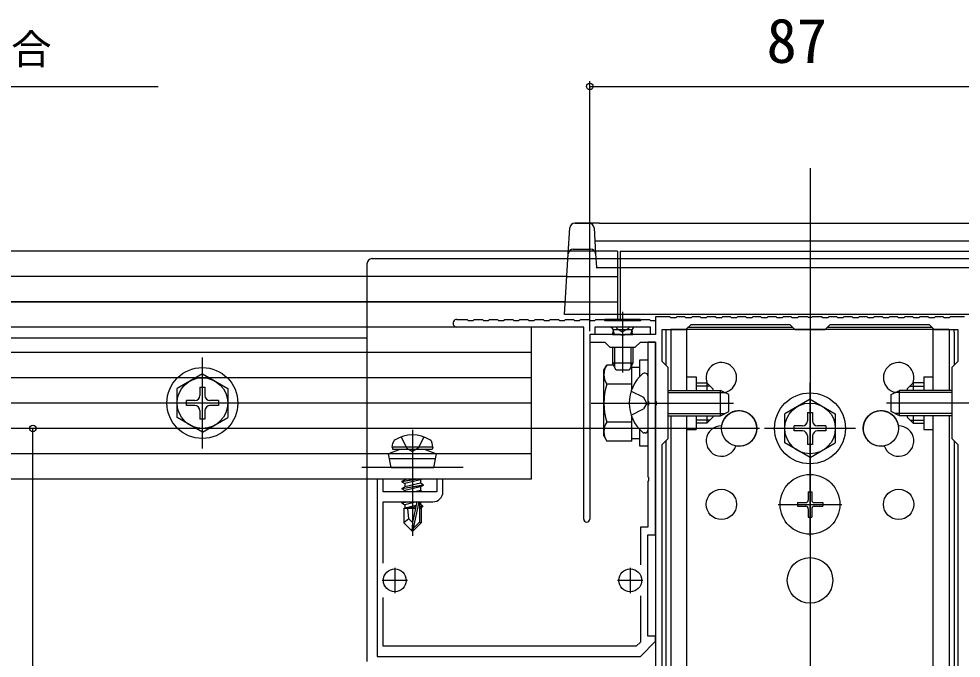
# Model space of a CAD drawing. Units: millimetres, scale not verified. Extents: x -525 to 525, y -783 to 779.
# Drawn here: x 55.8 to 241.8, y 196.9 to 323 of the extents above; entities that cross this region are included whole.
import ezdxf
from ezdxf.enums import TextEntityAlignment as Align

# ---------------------------------------------------------------- set-up
doc = ezdxf.new("R2010")
doc.units = ezdxf.units.MM
doc.header["$LTSCALE"] = 4
for name, color, linetype in [('0-2_YKK_11', 7, 'Continuous'), ('0-3_YKK_12', 2, 'Continuous'), ('0-4_YKK_13', 4, 'Continuous'), ('0-5_YKK_D', 6, 'Continuous')]:
    doc.layers.add(name, color=color, linetype=linetype)
doc.styles.add('ＭＳ ゴシック', font='')
doc.styles.get('ＭＳ ゴシック').set_extended_font_data('MS Gothic')

msp = doc.modelspace()

# ---------------------------------------------------------------- linework, layer by layer
at = {"layer": '0-2_YKK_11'}
for p, q in [((130, 214.703), (130, 209.703)), ((176.5, 214.703), (176.5, 209.703)), ((132.5, 212.203), (127.5, 212.203)), ((179, 212.203), (174, 212.203))]:
    msp.add_line(p, q, dxfattribs=at)
for points in [[(142.25, 263.703), (144.3, 263.703), (144.5, 263.503), (145.5, 263.503), (145.7, 263.703), (147.3, 263.703), (147.5, 263.503), (148.5, 263.503), (148.7, 263.703), (150.3, 263.703), (150.5, 263.503), (151.5, 263.503), (151.7, 263.703), (153.3, 263.703), (153.5, 263.503), (154.5, 263.503), (154.7, 263.703), (156.3, 263.703), (156.5, 263.503), (157.5, 263.503), (157.7, 263.703), (159.3, 263.703), (159.5, 263.503), (160.5, 263.503), (160.7, 263.703), (162.3, 263.703), (162.5, 263.503), (163.5, 263.503), (163.7, 263.703), (165.3, 263.703), (165.5, 263.503), (166.5, 263.503), (166.7, 263.703), (168.3, 263.703), (168.5, 263.503), (169.5, 263.503), (169.7, 263.703), (171.3, 263.703), (171.5, 263.503), (172.5, 263.503)], [(181.5, 264.203), (181.5, 260.703), (175.458, 260.703), (175.275, 260.583), (174.725, 260.583), (174.542, 260.703), (168.5, 260.703), (168.5, 259.203), (171.5, 259.203), (172.5, 258.203), (177.5, 258.203), (178.5, 259.203), (181.5, 259.203), (181.5, 247.661), (181.62, 247.478), (181.62, 246.928), (181.5, 246.745)], [(172.5, 263.503), (172.7, 263.703), (174.3, 263.703), (174.5, 263.503), (175.5, 263.503), (175.7, 263.703), (177.3, 263.703), (177.5, 263.503), (178.5, 263.503), (178.7, 263.703), (180.3, 263.703), (180.5, 263.503), (181.5, 263.503), (181.5, 260.703), (180.5, 260.703), (180.5, 262.203), (169.5, 262.203), (169.5, 260.703), (168.5, 260.703), (168.5, 224.303)], [(212.275, 264.083), (211.725, 264.083), (211.542, 264.203), (209.7, 264.203), (209.5, 264.003), (208.5, 264.003), (208.3, 264.203), (206.7, 264.203), (206.5, 264.003), (205.5, 264.003), (205.3, 264.203), (203.7, 264.203), (203.5, 264.003), (202.5, 264.003), (202.3, 264.203), (200.7, 264.203), (200.5, 264.003), (199.5, 264.003), (199.3, 264.203), (197.7, 264.203), (197.5, 264.003), (196.5, 264.003), (196.3, 264.203), (194.7, 264.203), (194.5, 264.003), (193.5, 264.003), (193.3, 264.203), (191.7, 264.203), (191.5, 264.003), (190.5, 264.003), (190.3, 264.203), (188.7, 264.203), (188.5, 264.003), (187.5, 264.003), (187.3, 264.203), (185.7, 264.203), (185.5, 264.003), (184.5, 264.003), (184.3, 264.203), (181.5, 264.203)], [(182.8, 186.403), (182.8, 239.003), (184, 240.203), (184, 254.203), (182.8, 255.403), (182.8, 261.703), (187.5, 261.703), (188.5, 262.703), (208, 262.703), (209, 261.703), (215, 261.703), (216, 262.703), (235.5, 262.703), (236.5, 261.703), (241.2, 261.703), (241.2, 255.403), (240, 254.203), (240, 240.203), (241.2, 239.003)], [(242.5, 264.203), (239.7, 264.203), (239.5, 264.003), (238.5, 264.003), (238.3, 264.203), (236.7, 264.203), (236.5, 264.003), (235.5, 264.003), (235.3, 264.203), (233.7, 264.203), (233.5, 264.003), (232.5, 264.003), (232.3, 264.203), (230.7, 264.203), (230.5, 264.003), (229.5, 264.003), (229.3, 264.203), (227.7, 264.203), (227.5, 264.003), (226.5, 264.003), (226.3, 264.203), (224.7, 264.203), (224.5, 264.003), (223.5, 264.003), (223.3, 264.203), (221.7, 264.203), (221.5, 264.003), (220.5, 264.003), (220.3, 264.203), (218.7, 264.203), (218.5, 264.003), (217.5, 264.003), (217.3, 264.203), (215.7, 264.203), (215.5, 264.003), (214.5, 264.003), (214.3, 264.203), (212.458, 264.203), (212.275, 264.083)], [(167.3, 224.303), (167.3, 262.203), (142.25, 262.203)], [(139.5, 229.703), (139.5, 232.203), (138.3, 232.203), (138.3, 229.703), (127.7, 229.703), (127.7, 232.203), (126.5, 232.203), (126.5, 197.203), (178.5, 197.203), (181.5, 200.203), (181.5, 201.203), (180, 201.203), (180, 221.203), (181.5, 221.203), (181.5, 259.203), (180, 259.203), (180, 247.661), (180.12, 247.478), (180.12, 246.928), (180, 246.745), (180, 232.661), (180.12, 232.478), (180.12, 231.928), (180, 231.745), (180, 222.703), (178.5, 222.703), (178.5, 215.262)], [(181.5, 246.745), (181.5, 182.661), (181.62, 182.478), (181.62, 181.928), (181.5, 181.745), (181.5, 144.661), (181.62, 144.478), (181.62, 143.928), (181.5, 143.745), (181.5, 132.203), (207.5, 132.203), (207.5, 133.203)], [(241.2, 239.003), (241.2, 186.403), (240, 185.203), (240, 179.203), (241.2, 178.003), (241.2, 148.403), (240, 147.203), (240, 141.203), (241.2, 140.003), (241.2, 133.703), (222.6, 133.703), (222.6, 137.729), (226.1, 139.629), (226.1, 143.503)], [(127.7, 215.601), (127.7, 227.703), (137.5, 227.703)], [(178.5, 209.143), (178.5, 200.031), (177.672, 199.203), (127.7, 199.203), (127.7, 208.804)]]:
    msp.add_lwpolyline(points, dxfattribs=at)
for centre, radius, start, end in [((142.25, 262.953), 0.75, 89.99999, 270.00001), ((137.5, 229.703), 2, 270.00001, 359.99999), ((167.9, 224.303), 0.6, 180.00001, 269.99999), ((167.9, 224.303), 0.6, 270.00001, 359.99999)]:
    msp.add_arc(centre, radius, start, end, dxfattribs=at)
at = {"layer": '0-3_YKK_12'}
for p, q in [((212, 293.543), (212, 115.203)), ((164.286, 277.203), (-249.5, 277.203)), ((174, 277.203), (164.286, 277.203)), ((174, 277.203), (174, 263.703)), ((174.5, 277.203), (249.5, 277.203)), ((174.5, 277.203), (174.5, 263.521)), ((163.98, 272.203), (-249.5, 272.203)), ((163.98, 272.203), (174, 272.203)), ((163.674, 267.203), (-215.5, 267.203)), ((163.674, 267.203), (174, 267.203)), ((124.5, 260.003), (-200, 260.003)), ((124.5, 237.203), (-200, 237.203))]:
    msp.add_line(p, q, dxfattribs=at)
for centre in [(198, 242.203), (226, 242.203)]:
    msp.add_circle(centre, 3.5, dxfattribs=at)
at = {"layer": '0-4_YKK_13'}
for p, q in [((164.253, 276.659), (164.565, 281.764)), ((165.563, 282.703), (165.563, 282.683)), ((165.563, 282.703), (168.345, 282.703)), ((168.345, 282.683), (165.563, 282.683)), ((168.345, 282.703), (168.345, 282.683)), ((170.341, 282.703), (168.345, 282.703)), ((169.343, 281.764), (169.656, 276.659)), ((170.341, 282.703), (253.659, 282.703)), ((169.5, 279.203), (254.5, 279.203)), ((254.499, 279.183), (169.501, 279.183)), ((165.251, 277.579), (168.657, 277.579)), ((125.5, 275.703), (298.5, 275.703)), ((163.521, 264.703), (164.253, 276.659)), ((169.656, 276.659), (169.817, 274.016)), ((169.788, 273.965), (254.212, 273.965)), ((-249.5, 267.203), (163.674, 267.203)), ((163.674, 267.203), (174, 267.203)), ((174, 267.203), (174, 263.703)), ((164.52, 264.703), (163.521, 264.703)), ((175, 265.203), (175, 253.215)), ((178.5, 263.703), (171.5, 263.703)), ((171.5, 263.703), (171.5, 263.453)), ((178.5, 263.453), (171.5, 263.453)), ((178.5, 263.703), (178.5, 263.453)), ((167, 262.203), (-246.633, 262.203)), ((157, 262.203), (-233, 262.203)), ((157, 232.203), (157, 262.203)), ((172.75, 262.203), (172.93, 262.023)), ((173, 260.703), (173.14, 261.263)), ((173.125, 261.703), (176.875, 261.703)), ((173.379, 260.703), (173.14, 261.653)), ((173.698, 262.203), (173.855, 261.888)), ((173.855, 261.888), (175, 261.279)), ((176.621, 260.703), (176.86, 261.653)), ((177.25, 262.203), (177.07, 262.023)), ((183.5, 261.203), (183.5, 254.703)), ((239.5, 261.703), (184.5, 261.703)), ((184.5, 261.703), (184.5, 249.703)), ((187.7, 249.703), (187.7, 261.703)), ((188, 262.203), (208.5, 262.203)), ((212, 261.703), (212, 254.703)), ((215.5, 262.203), (236, 262.203)), ((236.3, 249.703), (236.3, 261.703)), ((239.5, 261.703), (239.5, 249.703)), ((240.5, 261.203), (240.5, 254.703)), ((157, 257.203), (-233, 257.203)), ((173, 258.203), (173, 255.103)), ((173.379, 258.203), (173.379, 254.345)), ((176.621, 258.203), (176.621, 254.345)), ((177, 258.203), (177, 255.103)), ((92, 238.203), (92, 256.203)), ((177, 255.103), (173, 255.103)), ((173.7, 253.703), (173, 255.103)), ((177, 255.103), (176.3, 253.703)), ((171.3, 253.703), (171.881, 254.708)), ((171.3, 240.703), (171.3, 253.703)), ((173.197, 254.708), (171.881, 254.708)), ((176.3, 253.703), (173.7, 253.703)), ((176.8, 249.932), (176.8, 254.708)), ((176.8, 254.253), (178.4, 254.253)), ((179.455, 253.103), (179.257, 253.103)), ((157, 252.203), (-233, 252.203)), ((92, 252.953), (87, 250.066)), ((92, 252.953), (97, 250.066)), ((180, 252.454), (180, 241.952)), ((187.7, 252.403), (189.5, 252.403)), ((189.5, 252.403), (189.5, 249.703)), ((234.5, 252.403), (236.3, 252.403)), ((234.5, 252.403), (234.5, 249.703)), ((87, 244.34), (87, 250.066)), ((91.5, 250.353), (91.5, 248.703)), ((91.5, 250.353), (92.5, 250.353)), ((92.5, 250.353), (92.5, 248.703)), ((97, 250.066), (97, 244.34)), ((176.8, 250.956), (171.881, 250.956)), ((176.674, 249.575), (179.135, 248.348)), ((176.8, 249.932), (176.8, 251.203)), ((184, 249.703), (194.3, 249.703)), ((189.5, 251.203), (191.6, 251.203)), ((192.248, 250.555), (189.5, 250.555)), ((191.6, 251.203), (191.6, 249.703)), ((192.8, 250.003), (191.6, 251.203)), ((192.8, 250.003), (192.8, 249.703)), ((196, 248.903), (194.3, 249.703)), ((194.3, 244.703), (194.3, 249.703)), ((212, 233.203), (212, 251.203)), ((228, 248.903), (229.7, 249.703)), ((229.7, 244.703), (229.7, 249.703)), ((240, 249.703), (229.7, 249.703)), ((231.2, 250.003), (232.4, 251.203)), ((231.2, 250.003), (231.2, 249.703)), ((231.752, 250.555), (234.5, 250.555)), ((234.5, 251.203), (232.4, 251.203)), ((232.4, 251.203), (232.4, 249.703)), ((90.5, 247.703), (88.85, 247.703)), ((88.85, 246.703), (88.85, 247.703)), ((95.15, 247.703), (93.5, 247.703)), ((95.15, 247.703), (95.15, 246.703)), ((179.744, 247.203), (179.135, 248.348)), ((184, 249.27), (195.22, 249.27)), ((212, 247.953), (207, 245.066)), ((212, 247.953), (217, 245.066)), ((240, 249.27), (228.78, 249.27)), ((157, 247.203), (-233, 247.203)), ((101, 247.203), (83, 247.203)), ((90.5, 246.703), (88.85, 246.703)), ((91.5, 245.703), (91.5, 244.053)), ((92.5, 245.703), (92.5, 244.053)), ((95.15, 246.703), (93.5, 246.703)), ((168.8, 247.203), (195.3, 247.203)), ((175.496, 247.203), (196.913, 247.203)), ((176.674, 244.831), (179.135, 246.058)), ((179.744, 247.203), (179.135, 246.058)), ((248.504, 247.203), (227.087, 247.203)), ((255.2, 247.203), (228.7, 247.203)), ((92, 241.453), (87, 244.34)), ((92.5, 244.053), (91.5, 244.053)), ((92, 241.453), (97, 244.34)), ((176.8, 243.203), (176.8, 244.473)), ((176.8, 239.697), (176.8, 244.473)), ((184, 245.136), (195.22, 245.136)), ((184, 244.703), (194.3, 244.703)), ((184.5, 244.703), (184.5, 155.703)), ((187.7, 155.703), (187.7, 244.703)), ((189.5, 244.703), (189.5, 242.003)), ((192.248, 243.851), (189.5, 243.851)), ((191.6, 244.703), (191.6, 243.203)), ((192.8, 244.403), (191.6, 243.203)), ((192.8, 244.703), (192.8, 244.403)), ((207, 239.34), (207, 245.066)), ((211.5, 245.353), (211.5, 243.703)), ((211.5, 245.353), (212.5, 245.353)), ((212.5, 245.353), (212.5, 243.703)), ((217, 245.066), (217, 239.34)), ((240, 245.136), (228.78, 245.136)), ((240, 244.703), (229.7, 244.703)), ((231.2, 244.703), (231.2, 244.403)), ((231.2, 244.403), (232.4, 243.203)), ((231.752, 243.851), (234.5, 243.851)), ((232.4, 244.703), (232.4, 243.203)), ((234.5, 244.703), (234.5, 242.003)), ((236.3, 155.703), (236.3, 244.703)), ((239.5, 244.703), (239.5, 155.703)), ((157, 242.203), (-233, 242.203)), ((176.8, 243.45), (171.881, 243.45)), ((180, 241.952), (180, 241.848)), ((187.7, 242.003), (189.5, 242.003)), ((191.6, 243.203), (189.5, 243.203)), ((221, 242.203), (203, 242.203)), ((210.5, 242.703), (208.85, 242.703)), ((208.85, 241.703), (208.85, 242.703)), ((215.15, 242.703), (213.5, 242.703)), ((215.15, 242.703), (215.15, 241.703)), ((232.4, 243.203), (234.5, 243.203)), ((234.5, 242.003), (236.3, 242.003)), ((133.5, 241.903), (133.5, 221.003)), ((171.3, 240.703), (171.881, 239.697)), ((178.4, 240.153), (176.8, 240.153)), ((179.455, 241.303), (179.257, 241.303)), ((210.5, 241.703), (208.85, 241.703)), ((211.5, 240.703), (211.5, 239.053)), ((212.5, 240.703), (212.5, 239.053)), ((215.15, 241.703), (213.5, 241.703)), ((129.5, 238.503), (129.642, 239.305)), ((137.5, 238.503), (129.5, 238.503)), ((129.5, 238.503), (129.588, 238.003)), ((137.5, 238.503), (137.359, 239.305)), ((137.5, 238.503), (137.412, 238.003)), ((176.8, 239.697), (171.881, 239.697)), ((183.5, 239.703), (183.5, 185.703)), ((212, 236.453), (207, 239.34)), ((212.5, 239.053), (211.5, 239.053)), ((212, 236.453), (217, 239.34)), ((240.5, 239.703), (240.5, 185.703)), ((157, 237.203), (-233, 237.203)), ((131, 238.003), (128.75, 237.184)), ((138.25, 237.184), (128.75, 237.184)), ((129.278, 234.503), (128.75, 237.184)), ((137.412, 238.003), (129.588, 238.003)), ((136, 238.003), (131, 238.003)), ((136, 238.003), (138.25, 237.184)), ((137.722, 234.503), (138.25, 237.184)), ((143.5, 234.503), (123.5, 234.503)), ((138.054, 236.191), (128.946, 236.191)), ((129.278, 234.503), (137.722, 234.503)), ((212, 220.903), (212, 233.503)), ((157, 232.203), (-233, 232.203)), ((134.7, 232.203), (131.4, 231.653)), ((131.4, 231.753), (134.1, 232.203)), ((131.4, 231.753), (131.95, 232.07)), ((131.4, 231.753), (131.4, 231.653)), ((131.4, 231.653), (131.95, 231.335)), ((131.4, 230.353), (135.6, 231.053)), ((135.6, 230.953), (131.4, 230.253)), ((132.537, 232.203), (131.95, 232.07)), ((131.95, 232.203), (131.95, 232.07)), ((135.05, 231.37), (131.95, 230.67)), ((131.95, 231.335), (131.95, 230.67)), ((135.05, 232.035), (135.05, 231.37)), ((135.6, 231.053), (135.05, 231.37)), ((135.6, 231.053), (135.6, 230.953)), ((131.4, 230.353), (131.95, 230.67)), ((131.4, 230.353), (131.4, 230.253)), ((131.4, 230.253), (131.95, 229.935)), ((131.95, 229.935), (131.95, 229.703)), ((135.05, 230.635), (135.05, 229.97)), ((211.65, 229.703), (212.35, 229.703)), ((211.65, 229.703), (211.65, 228.053)), ((212.35, 229.703), (212.35, 228.053)), ((132.9, 227.703), (131.4, 227.453)), ((131.4, 227.553), (132.3, 227.703)), ((131.4, 227.553), (131.66, 227.703)), ((131.4, 227.553), (131.4, 227.453)), ((131.4, 227.453), (131.95, 227.135)), ((134.34, 227.675), (131.95, 227.135)), ((131.95, 227.135), (131.95, 226.47)), ((134.346, 227.703), (133.5, 223.624)), ((134.744, 227.703), (133.65, 222.427)), ((135.05, 227.17), (134.897, 227.136)), ((134.9, 227.703), (134.9, 223.677)), ((135.05, 227.703), (135.05, 227.17)), ((135.5, 226.911), (135.05, 227.17)), ((205.7, 227.203), (218.3, 227.203)), ((209.5, 227.553), (209.5, 226.853)), ((209.5, 227.553), (211.15, 227.553)), ((212.85, 227.553), (214.5, 227.553)), ((214.5, 227.553), (214.5, 226.853)), ((131.8, 226.403), (131.95, 226.47)), ((131.8, 226.403), (131.8, 223.553)), ((134.076, 226.403), (131.8, 226.403)), ((134.195, 226.977), (131.95, 226.47)), ((134.135, 226.686), (132.417, 226.403)), ((134.08, 226.419), (133.996, 226.403)), ((135.5, 226.911), (134.9, 226.812)), ((135.5, 226.695), (134.9, 226.578)), ((135.2, 226.403), (134.9, 226.403)), ((135.5, 226.695), (135.2, 226.522)), ((135.2, 226.522), (135.2, 223.553)), ((135.5, 226.911), (135.5, 226.695)), ((209.5, 226.853), (211.15, 226.853)), ((211.65, 226.353), (211.65, 224.703)), ((212.35, 226.353), (212.35, 224.703)), ((212.85, 226.853), (214.5, 226.853)), ((132.757, 224.356), (131.8, 223.553)), ((133.35, 222.003), (131.8, 223.553)), ((133.5, 223.624), (133.35, 222.003)), ((133.5, 223.624), (133.5, 222.003)), ((134.9, 223.677), (133.65, 222.427)), ((133.65, 222.003), (135.2, 223.553)), ((134.9, 223.677), (135.2, 223.553)), ((211.65, 224.703), (212.35, 224.703)), ((133.35, 222.003), (133.65, 222.003)), ((133.65, 222.427), (133.65, 222.003))]:
    msp.add_line(p, q, dxfattribs=at)
for points in [[(259.747, 276.659), (260.479, 264.703), (259.48, 264.703), (164.52, 264.703)], [(124.5, 274.703), (124.5, 232.203), (124.5, 196.203)], [(173, 260.703), (177, 260.703), (176.86, 261.263)], [(176.302, 262.203), (176.145, 261.888), (175, 261.279)], [(180, 255.703), (180, 238.703), (178.4, 238.703), (178.4, 241.918)], [(178.4, 252.488), (178.4, 255.703), (180, 255.703)], [(180, 252.558), (180, 252.454), (180, 252.103)], [(194.3, 244.703), (196, 245.503), (196, 248.903)], [(229.7, 244.703), (228, 245.503), (228, 248.903)], [(131.242, 240.498), (132.355, 238.266), (133.5, 237.657)], [(135.758, 240.498), (134.645, 238.266), (133.5, 237.657)], [(135.34, 232.203), (135.05, 232.035), (131.95, 231.335)], [(135.6, 230.953), (135.05, 230.635), (131.95, 229.935)], [(135.513, 229.703), (135.05, 229.97), (133.865, 229.703)], [(133.5, 223.624), (132.757, 224.356), (132.6, 226.403)]]:
    msp.add_lwpolyline(points, dxfattribs=at)
for centre, radius in [((92, 247.203), 7), ((92, 247.203), 5), ((212, 242.203), 7), ((212, 242.203), 5), ((212, 227.203), 5.9), ((194.5, 227.203), 3), ((229.5, 227.203), 3), ((212, 212.203), 4.5), ((130, 212.203), 2.25), ((176.5, 212.203), 2.25)]:
    msp.add_circle(centre, radius, dxfattribs=at)
for centre, radius, start, end in [((165.551, 281.694), 0.989, 89.33021, 175.97546), ((165.563, 281.703), 1, 90, 176.5), ((168.345, 281.703), 1, 3.5, 90), ((168.357, 281.694), 0.989, 4.02454, 90.66979), ((165.239, 276.59), 0.989, 89.33021, 175.97546), ((168.669, 276.59), 0.989, 4.02454, 90.66979), ((125.5, 274.703), 1, 90, 180), ((172.364, 261.457), 0.8, 345.96376, 45), ((177.636, 261.457), 0.8, 135, 194.03624), ((184.5, 261.203), 1, 150, 180), ((239.5, 261.203), 1, 0, 30), ((194.5, 252.203), 3, 282.13182, 201.81506), ((229.5, 252.203), 3, 338.18494, 257.86818), ((174.623, 252.832), 3.323, 145.61575, 214.38425), ((179.257, 252.553), 0.55, 90, 131.56083), ((179.455, 252.558), 0.545, 0, 90), ((184, 247.203), 7.7, 131.56083, 228.43917), ((183.719, 247.203), 12.419, 162.41205, 197.58795), ((194.5, 252.203), 3, 235.48189, 236.44269), ((229.5, 252.203), 3, 303.55731, 304.51811), ((90.5, 248.703), 1, 270, 0), ((93.5, 248.703), 1, 180, 270), ((90.5, 245.703), 1, 0, 90), ((93.5, 245.703), 1, 90, 180), ((198, 242.203), 3.5, 259.28502, 171.79034), ((226, 242.203), 3.5, 8.20966, 280.71498), ((174.623, 241.574), 3.323, 145.61575, 214.38425), ((194.5, 239.703), 3, 89.31497, 341.76039), ((210.5, 243.703), 1, 270, 0), ((213.5, 243.703), 1, 180, 270), ((229.5, 239.703), 3, 198.23961, 90.68503), ((133.5, 234.403), 6.5, 57.94412, 122.05588), ((179.257, 241.853), 0.55, 228.43917, 270), ((179.455, 241.848), 0.545, 270, 0), ((210.5, 240.703), 1, 0, 90), ((213.5, 240.703), 1, 90, 180), ((130.528, 239.149), 0.9, 122.05588, 170), ((136.472, 239.149), 0.9, 10, 57.94412), ((211.15, 228.053), 0.5, 270, 0), ((212.85, 228.053), 0.5, 180, 270), ((211.15, 226.353), 0.5, 0, 90), ((212.85, 226.353), 0.5, 90, 180)]:
    msp.add_arc(centre, radius, start, end, dxfattribs=at)
msp.add_ellipse((168.815, 274.017), major_axis=(1.002, -0.003), ratio=0.202423, start_param=6.0415012, end_param=6.2962564, dxfattribs=at)
at = {"layer": '0-5_YKK_D'}
for p, q in [((168.5, 261.403), (168.5, 310.703)), ((168.5, 309.703), (255.5, 309.703)), ((202, 242.203), (57.5, 242.203)), ((58.5, 182.203), (58.5, 242.203))]:
    msp.add_line(p, q, dxfattribs=at)
msp.add_lwpolyline([(-29.056, 232.203), (-27.89, 234.471), (10.781, 309.703), (83.286, 309.703)], dxfattribs=at)
for centre in [(168.5, 309.703), (58.5, 242.203)]:
    msp.add_circle(centre, 0.637, dxfattribs=at)

# ---------------------------------------------------------------- texts
at = {"layer": '0-5_YKK_D', "style": 'ＭＳ ゴシック'}
for s, height, p in [('87', 8.798, (203.409, 311.703)), ('3～4尺の場合', 5.865, (14.24, 312.339))]:
    msp.add_text(s, height=height, dxfattribs=at).set_placement(p, align=Align.BOTTOM_LEFT)

doc.saveas('drawing.dxf')
